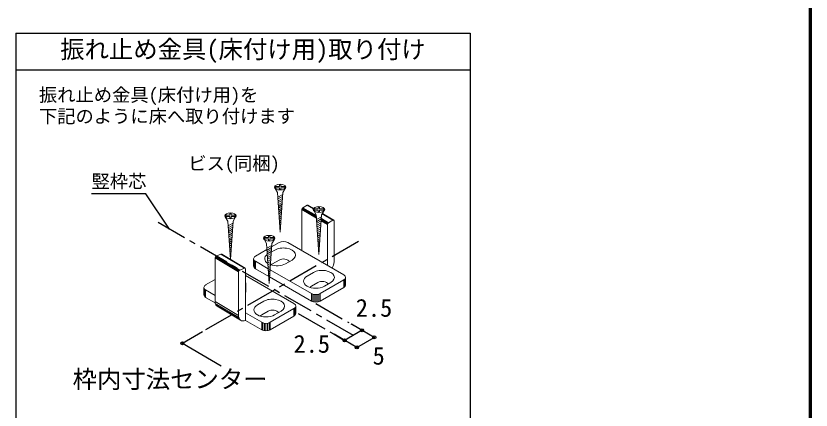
# Model space of a CAD drawing. Units: millimetres, scale not verified. Extents: x -973 to 977, y -718 to 696.
# Drawn here: x 324 to 977, y -294 to 30 of the extents above; entities that cross this region are included whole.
import ezdxf
from ezdxf.enums import TextEntityAlignment as Align

# ---------------------------------------------------------------- set-up
doc = ezdxf.new("R2010")
doc.units = ezdxf.units.MM
doc.header["$LTSCALE"] = 5
doc.header["$PDMODE"] = 32
doc.header["$PDSIZE"] = 2.5
doc.linetypes.add('CHAIN1', pattern=[8, 5, -1, 1, -1])
doc.layers.add('0-7_金物', color=7, linetype='Continuous', lineweight=18)
for name, color, linetype in [('0-A_文字', 7, 'Continuous'), ('0-B_寸法', 7, 'Continuous'), ('1-A_文字', 7, 'Continuous'), ('F-1_枠', 6, 'Continuous')]:
    doc.layers.add(name, color=color, linetype=linetype)
doc.styles.add('ＭＳ ゴシック', font='')
doc.styles.get('ＭＳ ゴシック').set_extended_font_data('MS Gothic')

msp = doc.modelspace()

# ---------------------------------------------------------------- linework, layer by layer
at = {"layer": '0-7_金物'}
for p, q in [((537.124, -110.151), (537.124, -111.185)), ((537.124, -110.151), (540.487, -110.151)), ((540.487, -108.635), (541.521, -108.635)), ((540.487, -110.151), (540.487, -108.635)), ((541.521, -110.151), (541.521, -108.635)), ((541.521, -110.151), (544.884, -110.151)), ((544.884, -111.185), (544.884, -110.151)), ((537.019, -111.923), (538.843, -115.083)), ((537.124, -111.185), (540.487, -111.185)), ((541.004, -147.702), (538.843, -115.083)), ((543.061, -116.657), (539.096, -118.902)), ((540.487, -112.701), (540.487, -111.185)), ((540.487, -112.701), (541.521, -112.701)), ((541.004, -147.702), (543.165, -115.083)), ((541.521, -111.185), (544.884, -111.185)), ((541.521, -112.701), (541.521, -111.185)), ((544.99, -111.923), (543.165, -115.083)), ((542.953, -118.285), (539.196, -120.412)), ((542.845, -119.914), (539.297, -121.923)), ((542.737, -121.542), (539.397, -123.433)), ((542.63, -123.17), (539.497, -124.944)), ((542.522, -124.798), (539.597, -126.454)), ((542.414, -126.426), (539.697, -127.964)), ((542.306, -128.054), (539.797, -129.475)), ((542.198, -129.682), (539.897, -130.985)), ((558.682, -162.83), (558.682, -129.149)), ((570.843, -136.171), (558.682, -129.149)), ((570.823, -135.86), (558.712, -128.868)), ((570.799, -135.498), (558.8, -128.571)), ((570.773, -135.109), (558.941, -128.278)), ((570.747, -134.721), (559.124, -128.01)), ((570.723, -134.359), (559.337, -127.785)), ((563.101, -125.577), (559.566, -127.618)), ((570.703, -134.048), (559.566, -127.618)), ((568.224, -128.535), (563.101, -125.577)), ((568.316, -128.358), (563.33, -125.48)), ((568.384, -128.254), (563.543, -125.459)), ((568.409, -128.219), (563.726, -125.515)), ((568.839, -130.294), (570.663, -133.454)), ((568.944, -128.522), (568.944, -129.556)), ((568.944, -128.522), (572.307, -128.522)), ((568.944, -129.556), (572.307, -129.556)), ((572.307, -127.006), (573.341, -127.006)), ((572.307, -128.522), (572.307, -127.006)), ((572.307, -131.072), (572.307, -129.556)), ((573.341, -128.522), (573.341, -127.006)), ((573.341, -128.522), (576.704, -128.522)), ((573.341, -129.556), (576.704, -129.556)), ((573.341, -131.072), (573.341, -129.556)), ((576.809, -130.294), (574.985, -133.454)), ((576.704, -129.556), (576.704, -128.522)), ((496.208, -135.485), (498.033, -138.645)), ((496.314, -133.713), (499.677, -133.713)), ((496.314, -133.713), (496.314, -134.747)), ((496.314, -134.747), (499.677, -134.747)), ((499.677, -133.713), (499.677, -132.197)), ((499.677, -132.197), (500.71, -132.197)), ((499.677, -136.263), (499.677, -134.747)), ((499.677, -136.263), (500.71, -136.263)), ((500.71, -133.713), (500.71, -132.197)), ((500.71, -133.713), (504.073, -133.713)), ((504.179, -135.485), (502.354, -138.645)), ((504.073, -134.747), (504.073, -133.713)), ((542.09, -131.311), (539.997, -132.496)), ((541.982, -132.939), (540.097, -134.006)), ((541.875, -134.567), (540.197, -135.516)), ((541.767, -136.195), (540.297, -137.027)), ((572.824, -166.073), (570.663, -133.454)), ((574.881, -135.029), (570.916, -137.273)), ((574.773, -136.657), (571.016, -138.783)), ((572.307, -131.072), (573.341, -131.072)), ((572.824, -166.073), (574.985, -133.454)), ((580.55, -140.033), (574.77, -136.696)), ((580.779, -139.866), (574.789, -136.408)), ((584.315, -137.825), (575.425, -132.692)), ((584.543, -137.727), (575.524, -132.52)), ((584.757, -137.706), (575.587, -132.412)), ((584.94, -137.763), (575.608, -132.375)), ((500.106, -169.947), (498.033, -138.645)), ((502.25, -140.22), (498.286, -142.464)), ((502.142, -141.848), (498.386, -143.974)), ((502.034, -143.476), (498.486, -145.485)), ((500.274, -170.047), (502.354, -138.645)), ((541.659, -137.823), (540.397, -138.537)), ((541.551, -139.451), (540.497, -140.048)), ((541.443, -141.079), (540.597, -141.558)), ((541.335, -142.707), (540.697, -143.069)), ((574.665, -138.285), (571.116, -140.294)), ((574.557, -139.913), (571.216, -141.804)), ((574.449, -141.541), (571.316, -143.315)), ((574.341, -143.169), (571.417, -144.825)), ((579.895, -141.397), (574.659, -138.374)), ((579.925, -141.115), (574.678, -138.086)), ((580.014, -140.818), (574.7, -137.751)), ((580.154, -140.526), (574.724, -137.391)), ((580.337, -140.258), (574.748, -137.031)), ((579.895, -175.077), (579.895, -141.397)), ((584.315, -137.825), (580.779, -139.866)), ((585.199, -138.335), (585.199, -172.015)), ((501.927, -145.104), (498.586, -146.995)), ((501.819, -146.732), (498.686, -148.506)), ((501.711, -148.36), (498.786, -150.016)), ((501.603, -149.988), (498.886, -151.527)), ((541.227, -144.336), (540.797, -144.579)), ((574.234, -144.797), (571.517, -146.336)), ((574.126, -146.425), (571.617, -147.846)), ((574.018, -148.054), (571.717, -149.356)), ((573.91, -149.682), (571.817, -150.867)), ((501.495, -151.616), (498.986, -153.037)), ((501.387, -153.245), (499.086, -154.547)), ((501.279, -154.873), (499.186, -156.058)), ((501.172, -156.501), (499.286, -157.568)), ((528.028, -153.857), (529.852, -157.016)), ((528.133, -152.085), (531.496, -152.085)), ((528.133, -152.085), (528.133, -153.118)), ((528.133, -153.118), (531.496, -153.118)), ((531.496, -152.085), (531.496, -150.569)), ((531.496, -150.569), (532.53, -150.569)), ((531.496, -154.635), (531.496, -153.118)), ((531.496, -154.635), (532.53, -154.635)), ((532.53, -152.085), (532.53, -150.569)), ((532.53, -152.085), (535.893, -152.085)), ((533.994, -159.733), (540.12, -156.196)), ((535.998, -153.857), (534.174, -157.016)), ((535.893, -153.118), (535.893, -152.085)), ((593.153, -182.732), (547.192, -156.196)), ((573.802, -151.31), (571.917, -152.377)), ((573.694, -152.938), (572.017, -153.888)), ((573.586, -154.566), (572.117, -155.398)), ((573.479, -156.194), (572.217, -156.908)), ((501.064, -158.129), (499.386, -159.079)), ((500.956, -159.757), (499.486, -160.589)), ((500.848, -161.385), (499.586, -162.099)), ((500.74, -163.013), (499.686, -163.61)), ((520.675, -167.423), (530.178, -161.936)), ((532.013, -189.635), (529.852, -157.016)), ((534.07, -158.591), (530.105, -160.835)), ((533.962, -160.219), (530.205, -162.346)), ((533.854, -161.847), (530.305, -163.856)), ((532.013, -189.635), (534.174, -157.016)), ((536.585, -162.319), (533.713, -163.978)), ((573.371, -157.822), (572.317, -158.419)), ((573.263, -159.451), (572.417, -159.929)), ((573.155, -161.079), (572.517, -161.44)), ((573.047, -162.707), (572.617, -162.95)), ((506.823, -180.264), (487.539, -168.773)), ((487.539, -168.773), (487.539, -204.497)), ((506.855, -179.97), (487.572, -168.48)), ((506.951, -179.669), (487.667, -168.178)), ((507.103, -179.381), (487.819, -167.89)), ((507.301, -179.126), (488.018, -167.635)), ((507.532, -178.921), (488.249, -167.43)), ((488.496, -167.289), (492.327, -165.682)), ((507.78, -178.78), (488.496, -167.289)), ((511.61, -177.173), (492.327, -165.682)), ((511.858, -177.106), (492.575, -165.615)), ((512.089, -177.117), (492.805, -165.626)), ((512.287, -177.206), (493.004, -165.715)), ((500.632, -164.642), (499.786, -165.12)), ((500.524, -166.27), (499.887, -166.631)), ((500.416, -167.898), (499.987, -168.141)), ((519.211, -169.464), (519.211, -175.588)), ((533.746, -163.475), (530.406, -165.366)), ((533.638, -165.103), (530.506, -166.877)), ((533.531, -166.731), (530.606, -168.387)), ((533.423, -168.359), (530.706, -169.898)), ((519.381, -170.211), (519.381, -176.335)), ((519.88, -170.907), (519.88, -177.031)), ((520.675, -171.505), (520.675, -177.629)), ((531.215, -177.591), (520.675, -171.505)), ((533.315, -169.988), (530.806, -171.408)), ((533.207, -171.616), (530.906, -172.919)), ((533.099, -173.244), (531.006, -174.429)), ((532.991, -174.872), (531.106, -175.939)), ((540.12, -170.484), (534.817, -173.546)), ((550.727, -170.484), (545.424, -173.546)), ((506.823, -180.264), (506.823, -215.988)), ((507.78, -178.78), (511.61, -177.173)), ((512.568, -220.072), (512.568, -177.854)), ((531.637, -183.958), (520.675, -177.629)), ((532.883, -176.5), (531.206, -177.45)), ((532.776, -178.128), (531.306, -178.96)), ((532.668, -179.756), (531.406, -180.471)), ((532.56, -181.385), (531.506, -181.981)), ((566.637, -198.041), (532.752, -178.478)), ((563.101, -183.753), (568.405, -180.691)), ((479.864, -190.985), (487.539, -186.554)), ((552.343, -206.294), (512.568, -183.33)), ((532.452, -183.013), (531.606, -183.491)), ((532.344, -184.641), (531.706, -185.002)), ((532.236, -186.269), (531.806, -186.512)), ((566.637, -204.165), (532.362, -184.376)), ((571.94, -188.856), (566.637, -191.917)), ((593.153, -186.814), (573.708, -198.041)), ((577.244, -191.917), (582.547, -188.856)), ((593.153, -186.814), (593.153, -192.938)), ((593.948, -186.217), (593.948, -192.34)), ((594.448, -185.52), (594.448, -191.644)), ((594.618, -184.773), (594.618, -190.897)), ((478.4, -193.026), (478.4, -199.15)), ((478.57, -193.773), (478.57, -199.897)), ((479.07, -194.469), (479.07, -200.593)), ((487.539, -199.498), (479.864, -195.067)), ((479.864, -195.067), (479.864, -201.191)), ((512.845, -189.964), (512.845, -196.088)), ((593.153, -192.938), (573.708, -204.165)), ((487.643, -205.682), (479.864, -201.191)), ((566.637, -198.041), (566.637, -204.165)), ((567.672, -198.5), (567.672, -204.624)), ((568.878, -198.788), (568.878, -204.912)), ((570.172, -198.887), (570.172, -205.01)), ((571.467, -198.788), (571.467, -204.912)), ((572.672, -198.5), (572.672, -204.624)), ((573.708, -198.041), (573.708, -204.165)), ((506.823, -215.988), (487.539, -204.497)), ((507.018, -217.587), (487.735, -206.096)), ((507.592, -218.912), (488.309, -207.422)), ((508.505, -219.874), (489.222, -208.384)), ((522.291, -207.315), (527.594, -204.253)), ((553.807, -208.335), (553.807, -214.459)), ((525.826, -221.603), (512.568, -213.949)), ((531.129, -212.418), (525.826, -215.48)), ((552.343, -210.377), (532.897, -221.603)), ((536.433, -215.48), (541.736, -212.418)), ((552.343, -210.377), (552.343, -216.5)), ((553.137, -209.779), (553.137, -215.902)), ((553.637, -209.082), (553.637, -215.206)), ((525.826, -227.727), (512.568, -220.072)), ((525.826, -221.603), (525.826, -227.727)), ((552.343, -216.5), (532.897, -227.727)), ((532.897, -221.603), (532.897, -227.727)), ((526.862, -222.062), (526.862, -228.186)), ((528.068, -222.35), (528.068, -228.474)), ((529.362, -222.449), (529.362, -228.573)), ((530.656, -222.35), (530.656, -228.474)), ((531.862, -222.062), (531.862, -228.186))]:
    msp.add_line(p, q, dxfattribs=at)
for points in [[(500.71, -136.263), (500.71, -134.747), (504.073, -134.747)], [(532.53, -154.635), (532.53, -153.118), (535.893, -153.118)]]:
    msp.add_lwpolyline(points, dxfattribs=at)
for centre in [(541.004, -110.668), (572.824, -129.039), (500.193, -134.23), (532.013, -152.602)]:
    msp.add_ellipse(centre, major_axis=(4.71, 0), ratio=0.5, dxfattribs=at)
for centre, major_axis, ratio, start_param, end_param in [((559.566, -128.639), (0.625, 1.083), 0.57735, 0.7853982, 2.3561945), ((563.101, -126.598), (0.625, 1.083), 0.57735, 6.2831853, 7.0685835), ((580.779, -140.886), (0.625, 1.083), 0.57735, 0.7853982, 2.3561945), ((584.315, -138.845), (0.625, 1.083), 0.57735, 5.4977871, 7.0685835), ((543.656, -158.237), (-5, 0), 0.57735, 3.9269908, 5.4977871), ((543.656, -166.402), (10, 0), 0.57735, 5.4977871, 8.6393798), ((488.496, -168.372), (0.64, 1.074), 0.663414, 0.7318184, 2.3026147), ((492.327, -166.765), (0.64, 1.074), 0.663414, 6.2296055, 7.0150037), ((524.211, -169.464), (-5, 0), 0.57735, 5.4977871, 7.0685835), ((538.353, -169.464), (10, 0), 0.57735, 2.4831952, 3.8764508), ((543.656, -172.526), (5, 0), 0.57735, 0.2617994, 2.3561945), ((524.211, -175.588), (-5, 0), 0.57735, 6.2831853, 7.0685835), ((538.353, -169.464), (10, 0), 0.57735, 4.1506266, 5.4977871), ((538.353, -175.588), (5, 0), 0.57735, 2.3561945, 2.7802255), ((579.895, -175.077), (3.75, 6.495), 0.57735, 4.712389, 5.4977871), ((507.78, -179.862), (0.64, 1.074), 0.663414, 0.7318184, 2.3026147), ((511.61, -178.255), (0.64, 1.074), 0.663414, 5.4442074, 7.0150037), ((575.476, -184.773), (10, 0), 0.57735, 5.4977871, 8.6393798), ((502.845, -189.964), (10, 0), 0.57735, 6.047146, 6.5192246), ((570.172, -187.835), (10, 0), 0.57735, 2.3561945, 5.4977871), ((575.476, -190.897), (5, 0), 0.57735, 0.2617994, 2.3561945), ((589.618, -184.773), (-5, 0), 0.57735, 2.3561945, 3.9269908), ((483.4, -193.026), (-5, 0), 0.57735, 5.4977871, 7.0685835), ((502.845, -196.088), (10, 0), 0.57735, 6.047146, 6.5192246), ((570.172, -193.959), (5, 0), 0.57735, 2.3561945, 2.7802255), ((589.618, -190.897), (-5, 0), 0.57735, 2.3561945, 3.1415927), ((483.4, -199.15), (-5, 0), 0.57735, 6.2831853, 7.0685835), ((534.665, -208.335), (10, 0), 0.57735, 5.4977871, 8.6393798), ((570.172, -196), (-5, 0), 0.57735, 0.7853982, 2.3561945), ((493.284, -202.087), (3.839, 6.443), 0.663414, 2.3026147, 3.0880129), ((529.362, -211.397), (10, 0), 0.57735, 2.3561945, 5.4977871), ((548.807, -208.335), (-5, 0), 0.57735, 2.3561945, 3.9269908), ((570.172, -202.124), (-5, 0), 0.57735, 0.7853982, 2.3561945), ((534.665, -214.459), (5, 0), 0.57735, 0.2617994, 2.3561945), ((548.807, -214.459), (-5, 0), 0.57735, 2.3561945, 3.1415927), ((512.568, -213.577), (3.839, 6.443), 0.663414, 2.3026147, 3.873411), ((529.362, -217.521), (5, 0), 0.57735, 2.3561945, 2.7802255), ((529.362, -219.562), (-5, 0), 0.57735, 0.7853982, 2.3561945), ((529.362, -225.686), (-5, 0), 0.57735, 0.7853982, 2.3561945)]:
    msp.add_ellipse(centre, major_axis=major_axis, ratio=ratio, start_param=start_param, end_param=end_param, dxfattribs=at)
at = {"layer": '0-A_文字', "color": 3}
for p, q in [((324.153, 15.667), (696.865, 15.667)), ((324.153, 15.667), (324.153, -567.5)), ((696.865, 15.667), (696.865, -567.5)), ((324.153, -14.333), (696.865, -14.333))]:
    msp.add_line(p, q, dxfattribs=at)
at = {"layer": '0-A_文字', "color": 4}
for p, q in [((430.635, -116.17), (386.231, -116.17)), ((450.319, -145.262), (430.635, -116.17))]:
    msp.add_line(p, q, dxfattribs=at)
at = {"layer": '0-B_寸法', "color": 4, "linetype": 'CHAIN1'}
for p, q in [((601.063, -232.293), (438.91, -138.675)), ((605.255, -155.333), (479.504, -227.935)), ((570.172, -206.206), (597.279, -221.856)), ((555.878, -214.459), (585.275, -231.431))]:
    msp.add_line(p, q, dxfattribs=at)
at = {"layer": '0-B_寸法', "color": 4}
for p, q in [((608.21, -228.167), (593.916, -236.42)), ((608.21, -228.167), (599.239, -222.988)), ((618.21, -233.941), (599.569, -223.178)), ((460.72, -238.78), (477.364, -229.17)), ((585.275, -231.431), (593.916, -236.42)), ((603.916, -242.193), (585.275, -231.431)), ((603.916, -242.193), (618.21, -233.941)), ((460.72, -238.78), (492.6, -257.185))]:
    msp.add_line(p, q, dxfattribs=at)
at = {"layer": '0-B_寸法'}
for p in [(608.21, -228.167), (618.21, -233.941), (460.72, -238.78), (593.916, -236.42), (603.916, -242.193)]:
    msp.add_point(p, dxfattribs=at)
at = {"layer": 'F-1_枠'}
for p, q in [((974.986, 695.833), (974.986, -700.833)), ((975.82, 695.833), (975.82, -700.833)), ((976.653, 695.833), (976.653, -700.833))]:
    msp.add_line(p, q, dxfattribs=at)

# ---------------------------------------------------------------- texts
at = {"layer": '0-A_文字', "style": 'ＭＳ ゴシック'}
for s, height, p in [('振れ止め金具(床付け用)取り付け', 14.66, (360.509, -9.333)), ('振れ止め金具(床付け用)を', 11, (343.062, -43.792)), ('下記のように床へ取り付けます', 11, (343.062, -61.329))]:
    msp.add_text(s, height=height, dxfattribs=at).set_placement(p, align=Align.BOTTOM_LEFT)
at = {"layer": '0-B_寸法', "style": 'ＭＳ ゴシック'}
for s, height, p in [('ビス(同梱)', 11, (465.576, -100.005)), ('2.5', 14.66, (603.045, -221.444)), ('2.5', 14.66, (551.982, -250.976)), ('5', 14.66, (616.851, -260.706)), ('枠内寸法センター', 14.66, (370.71, -279.949))]:
    msp.add_text(s, height=height, dxfattribs=at).set_placement(p, align=Align.BOTTOM_LEFT)
at = {"layer": '1-A_文字', "style": 'ＭＳ ゴシック'}
msp.add_text('竪枠芯', height=11, dxfattribs=at).set_placement((386.231, -114.671), align=Align.BOTTOM_LEFT)

doc.saveas('drawing.dxf')
